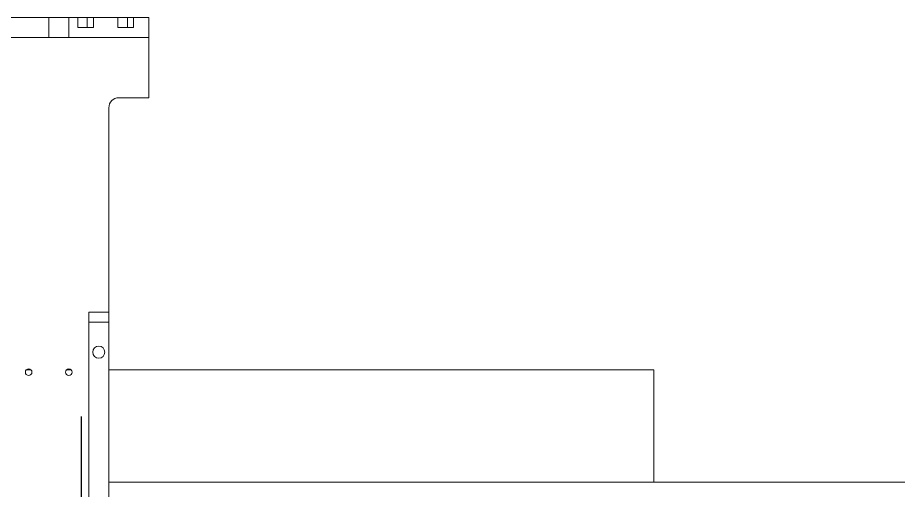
# Model space of a CAD drawing. Extents: x 500 to 100500, y -14500 to 21140.
# Drawn here: x 7231 to 7670.5, y -5318.6 to -5082.6 of the extents above; entities that cross this region are included whole.
import ezdxf

# ---------------------------------------------------------------- set-up
doc = ezdxf.new("R2010")
doc.units = 0
doc.linetypes.add('CENTER', pattern=[10.16, 6.35, -1.27, 1.27, -1.27])
doc.layers.get('0').update_dxf_attribs({"linetype": 'CONTINUOUS'})
doc.layers.add('Center', color=1, linetype='CENTER')
doc.layers.add('D', color=7, linetype='CONTINUOUS')

# ---------------------------------------------------------------- blocks, each defined once
blk = doc.blocks.new('KZXCVASDF123')
at = {"color": 7, "linetype": 'Continuous', "lineweight": 18}
for p, q in [((-57824.57, -65965.67, 21.36), (-57884.57, -65965.67, 21.36)), ((-57824.57, -65975.67, 21.36), (-57824.57, -65965.67, 21.36)), ((-57814.57, -65965.67, 21.36), (-57824.57, -65965.67, 21.36)), ((-57814.57, -65975.67, 21.36), (-57814.57, -65965.67, 21.36)), ((-57814.57, -65965.67, 21.36), (-57810.07, -65965.67, 21.36)), ((-57810.07, -65970.67, 21.36), (-57810.07, -65965.67, 21.36)), ((-57805.32, -65965.67, 21.36), (-57810.07, -65965.67, 21.36)), ((-57805.32, -65965.67, 21.36), (-57805.32, -65970.67, 21.36)), ((-57802.28, -65965.67, 21.36), (-57805.32, -65965.67, 21.36)), ((-57802.28, -65965.67, 21.36), (-57802.28, -65970.67, 21.36)), ((-57802.28, -65965.67, 21.36), (-57790.07, -65965.67, 21.36)), ((-57790.07, -65970.67, 21.36), (-57790.07, -65965.67, 21.36)), ((-57785.32, -65965.67, 21.36), (-57790.07, -65965.67, 21.36)), ((-57785.32, -65965.67, 21.36), (-57785.32, -65970.67, 21.36)), ((-57782.28, -65965.67, 21.36), (-57785.32, -65965.67, 21.36)), ((-57782.28, -65965.67, 21.36), (-57782.28, -65970.67, 21.36)), ((-57782.28, -65965.67, 21.36), (-57774.57, -65965.67, 21.36)), ((-57774.57, -65965.67, 21.36), (-57774.57, -65975.67, 21.36)), ((-57802.28, -65970.67, 21.36), (-57810.07, -65970.67, 21.36)), ((-57782.28, -65970.67, 21.36), (-57790.07, -65970.67, 21.36)), ((-57774.57, -65975.67, 21.36), (-57934.57, -65975.67, 21.36)), ((-57814.57, -65975.67, 21.36), (-57774.57, -65975.67, 21.36)), ((-57774.57, -66005.67, 21.36), (-57774.57, -65975.67, 21.36)), ((-57774.57, -66005.67, 21.36), (-57789.57, -66005.67, 21.36)), ((-57794.57, -66112.67, 21.36), (-57794.57, -66010.67, 21.36)), ((-57804.57, -66112.67, 21.36), (-57794.57, -66112.67, 21.36)), ((-57804.57, -66117.67, 21.36), (-57804.57, -66112.67, 21.36)), ((-57794.57, -66112.67, 21.36), (-57794.57, -66117.67, 21.36)), ((-57794.57, -66117.67, 21.36), (-57804.57, -66117.67, 21.36)), ((-57804.57, -66117.67, 21.36), (-57804.57, -66239.67, 21.36)), ((-57794.57, -66117.67, 21.36), (-57794.57, -66239.67, 21.36)), ((-57835.8, -66141.57, 21.36), (-57833.34, -66141.57, 21.36)), ((-57815.8, -66141.57, 21.36), (-57813.34, -66141.57, 21.36)), ((-57794.57, -66141.57, 21.36), (-57522.61, -66141.57, 21.36)), ((-57522.61, -66197.57, 21.36), (-57522.61, -66141.57, 21.36)), ((-57794.57, -66197.57, 21.36), (-57174.57, -66197.57, 21.36))]:
    blk.add_line(p, q, dxfattribs=at)
for centre, radius in [((-57799.57, -66132.67, 21.36), 3), ((-57834.57, -66142.67, 21.36), 1.65), ((-57814.57, -66142.67, 21.36), 1.65)]:
    blk.add_circle(centre, radius, dxfattribs=at)
blk.add_arc((-57789.57, -66010.67, 21.36), 5, 90, 180, dxfattribs=at)
blk = doc.blocks.new('KJVision F')
at = {"layer": 'Center', "ltscale": 20}
blk.add_line((8497.12, -70631.77, -10.47), (8497.12, -72337.14, -10.47), dxfattribs=at)

msp = doc.modelspace()

# ---------------------------------------------------------------- block references
msp.add_blockref('KJVision F', (-1234.37, 65350.1, -65.34))
at = {"layer": 'D', "color": 1}
msp.add_blockref('KZXCVASDF123', (65071.07, 60883.04, -31.83), dxfattribs=at)

doc.saveas('drawing.dxf')
